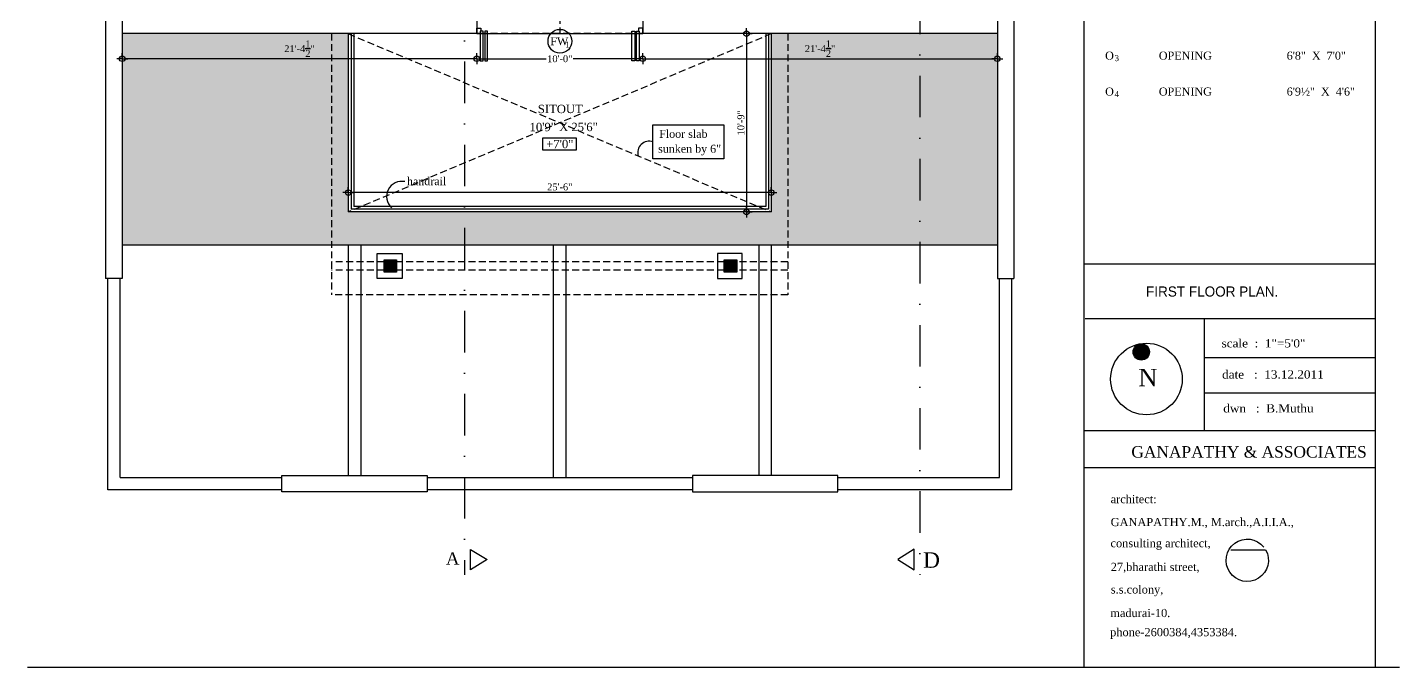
# Model space of a CAD drawing. Extents: x 7848 to 13228, y -2245 to 213.
# Drawn here: x 9982 to 10974, y -2245 to -1782 of the extents above; entities that cross this region are included whole.
import ezdxf

# ---------------------------------------------------------------- set-up
doc = ezdxf.new("R2010")
doc.units = 0
doc.header["$LTSCALE"] = 20
doc.header["$MEASUREMENT"] = 0
doc.header["$PDMODE"] = 34
doc.header["$PDSIZE"] = 5
doc.linetypes.add('DASHDOT', pattern=[1, 0.5, -0.25, 0, -0.25])
doc.linetypes.add('HIDDEN', pattern=[0.375, 0.25, -0.125])
doc.layers.get('0').update_dxf_attribs({"linetype": 'CONTINUOUS'})
doc.layers.get('Defpoints').update_dxf_attribs({"linetype": 'CONTINUOUS'})
for name, color, linetype in [('border', 230, 'CONTINUOUS'), ('BORTEXT', 2, 'CONTINUOUS'), ('column', 31, 'CONTINUOUS'), ('DETTEXT', 7, 'CONTINUOUS'), ('DIMLINE', 254, 'CONTINUOUS'), ('DOOR', 1, 'CONTINUOUS'), ('door text', 2, 'CONTINUOUS'), ('handrail', 1, 'CONTINUOUS'), ('HATCH', 252, 'CONTINUOUS'), ('Roof lilne', 31, 'CONTINUOUS'), ('Secline', 13, 'CONTINUOUS'), ('text', 2, 'CONTINUOUS'), ('TEXTS', 2, 'CONTINUOUS'), ('Thatti', 21, 'CONTINUOUS'), ('wall', 13, 'CONTINUOUS')]:
    doc.layers.add(name, color=color, linetype=linetype)
doc.styles.add('STYLE1', font='times_1.ttf', dxfattribs={"width": 0.75, "oblique": 25})
doc.styles.add('style3', font='times_1.ttf')
doc.styles.add('style4', font='boos1_0.ttf')
doc.styles.add('style5', font='times_1.ttf')
doc.dimstyles.new('arch61', dxfattribs={"dimscale": 0, "dimtxt": 5, "dimasz": 2, "dimexe": 0.18, "dimexo": 0.0625, "dimgap": 1.5, "dimtad": 1, "dimzin": 3, "dimdsep": 46, "dimlunit": 4, "dimtxsty": 'style3', "dimblk": 'BLK', "dimcen": 0, "dimse1": 1, "dimse2": 1, "dimclrd": 256, "dimclrt": 3, "dimazin": 0, "dimtfac": 1, "dimtix": 1, "dimtmove": 2, "dimatfit": 3, "dimldrblk": 'NONE', "dimfxl": 0.18, "dimtolj": 1, "dimtzin": 0, "dimlwd": -1, "dimarcsym": 0})

# ---------------------------------------------------------------- blocks, each defined once
blk = doc.blocks.new('*U43')
at = {"layer": 'TEXTS'}
blk.add_hatch(color=256, dxfattribs=at).paths.add_polyline_path([(-6.72, 12.42, 1), (1.52, 12.42, 1)])
for centre, radius in [((0, -1.24), 18.04), ((-2.6, 12.42), 4.12)]:
    blk.add_circle(centre, radius, dxfattribs=at)
at = {"layer": 'TEXTS', "style": 'STYLE1'}
blk.add_text('N', height=8.8, dxfattribs=at).set_placement((-4.08, -4.91))
blk = doc.blocks.new('BLK')
for q in [(-2, 0), (0, 2), (0, -2), (2, 0)]:
    blk.add_line((0, 0), q)
blk.add_circle((0, 0), 1)
blk = doc.blocks.new('*D317')
at = {"layer": 'Defpoints', "color": 0}
for p in [(10427.05, -1768.73), (10307.05, -1786.09), (10427.05, -1786.09)]:
    blk.add_point(p, dxfattribs=at)
at = {"layer": 'DIMLINE'}
blk.add_line((10309.05, -1768.73), (10425.05, -1768.73), dxfattribs=at)
at = {"layer": 'DIMLINE', "xscale": 2, "yscale": 2, "zscale": 2, "rotation": 180}
blk.add_blockref('BLK', (10307.05, -1768.73), dxfattribs=at)
at = {"layer": 'DIMLINE', "xscale": 2, "yscale": 2, "zscale": 2}
blk.add_blockref('BLK', (10427.05, -1768.73), dxfattribs=at)
at = {"layer": 'DIMLINE', "color": 3, "insert": (10367.05, -1764.69), "char_height": 5, "attachment_point": 5, "style": 'style3'}
blk.add_mtext('\\A1;10\'-0"', dxfattribs=at)
blk = doc.blocks.new('_None')
blk = doc.blocks.new('*D372')
at = {"layer": 'Defpoints', "color": 0}
for p in [(10214.05, -1901.03), (10214.05, -1915.09), (10520.05, -1915.09)]:
    blk.add_point(p, dxfattribs=at)
at = {"layer": 'DIMLINE'}
blk.add_line((10518.05, -1901.03), (10216.05, -1901.03), dxfattribs=at)
at = {"layer": 'DIMLINE', "xscale": 2, "yscale": 2, "zscale": 2, "rotation": 180}
blk.add_blockref('BLK', (10214.05, -1901.03), dxfattribs=at)
at = {"layer": 'DIMLINE', "xscale": 2, "yscale": 2, "zscale": 2}
blk.add_blockref('BLK', (10520.05, -1901.03), dxfattribs=at)
at = {"layer": 'DIMLINE', "color": 3, "insert": (10367.05, -1896.98), "char_height": 5, "attachment_point": 5, "style": 'style3'}
blk.add_mtext('\\A1;25\'-6"', dxfattribs=at)
blk = doc.blocks.new('*D373')
at = {"layer": 'Defpoints', "color": 0}
for p in [(10520.05, -1786.09), (10502.1, -1915.09), (10520.05, -1915.09)]:
    blk.add_point(p, dxfattribs=at)
at = {"layer": 'DIMLINE'}
blk.add_line((10502.1, -1788.09), (10502.1, -1913.09), dxfattribs=at)
at = {"layer": 'DIMLINE', "xscale": 2, "yscale": 2, "zscale": 2}
for p, rotation in [((10502.1, -1786.09), 90), ((10502.1, -1915.09), 270)]:
    blk.add_blockref('BLK', p, dxfattribs=dict(at, rotation=rotation))
at = {"layer": 'DIMLINE', "color": 3, "insert": (10498.05, -1850.59), "char_height": 5, "attachment_point": 5, "rotation": 90, "style": 'style3'}
blk.add_mtext('\\A1;10\'-9"', dxfattribs=at)
blk = doc.blocks.new('*D374')
at = {"layer": 'Defpoints', "color": 0}
for p in [(10427.05, -1786.09), (10683.55, -1786.09), (10683.55, -1804.26)]:
    blk.add_point(p, dxfattribs=at)
at = {"layer": 'DIMLINE'}
blk.add_line((10429.05, -1804.26), (10681.55, -1804.26), dxfattribs=at)
at = {"layer": 'DIMLINE', "xscale": 2, "yscale": 2, "zscale": 2, "rotation": 180}
blk.add_blockref('BLK', (10427.05, -1804.26), dxfattribs=at)
at = {"layer": 'DIMLINE', "xscale": 2, "yscale": 2, "zscale": 2}
blk.add_blockref('BLK', (10683.55, -1804.26), dxfattribs=at)
at = {"layer": 'DIMLINE', "color": 3, "insert": (10555.3, -1796.93), "char_height": 5, "attachment_point": 5, "style": 'style3'}
blk.add_mtext('\\A1;21\'-4{\\H1.000000x;\\S1/2;}"', dxfattribs=at)
blk = doc.blocks.new('*D375')
at = {"layer": 'Defpoints', "color": 0}
for p in [(10307.05, -1786.09), (10427.05, -1786.09), (10307.05, -1804.26)]:
    blk.add_point(p, dxfattribs=at)
at = {"layer": 'DIMLINE'}
for p, q in [((10309.05, -1804.26), (10357.29, -1804.26)), ((10425.05, -1804.26), (10376.81, -1804.26))]:
    blk.add_line(p, q, dxfattribs=at)
at = {"layer": 'DIMLINE', "xscale": 2, "yscale": 2, "zscale": 2, "rotation": 180}
blk.add_blockref('BLK', (10307.05, -1804.26), dxfattribs=at)
at = {"layer": 'DIMLINE', "xscale": 2, "yscale": 2, "zscale": 2}
blk.add_blockref('BLK', (10427.05, -1804.26), dxfattribs=at)
at = {"layer": 'DIMLINE', "color": 3, "insert": (10367.05, -1804.26), "char_height": 5, "attachment_point": 5, "style": 'style3'}
blk.add_mtext('\\A1;10\'-0"', dxfattribs=at)
blk = doc.blocks.new('*D376')
at = {"layer": 'Defpoints', "color": 0}
for p in [(10050.55, -1786.09), (10307.05, -1786.09), (10050.55, -1804.26)]:
    blk.add_point(p, dxfattribs=at)
at = {"layer": 'DIMLINE'}
blk.add_line((10305.05, -1804.26), (10052.55, -1804.26), dxfattribs=at)
at = {"layer": 'DIMLINE', "xscale": 2, "yscale": 2, "zscale": 2, "rotation": 180}
blk.add_blockref('BLK', (10050.55, -1804.26), dxfattribs=at)
at = {"layer": 'DIMLINE', "xscale": 2, "yscale": 2, "zscale": 2}
blk.add_blockref('BLK', (10307.05, -1804.26), dxfattribs=at)
at = {"layer": 'DIMLINE', "color": 3, "insert": (10178.8, -1796.93), "char_height": 5, "attachment_point": 5, "style": 'style3'}
blk.add_mtext('\\A1;21\'-4{\\H1.000000x;\\S1/2;}"', dxfattribs=at)

msp = doc.modelspace()

# ---------------------------------------------------------------- hatches: boundary and pattern name
at = {"layer": 'HATCH'}
for points in [[(10249.002, -1949.587), (10240.002, -1949.587), (10240.002, -1958.587), (10249.002, -1958.587)], [(10495.002, -1949.587), (10486.002, -1949.587), (10486.002, -1958.587), (10495.002, -1958.587)]]:
    msp.add_hatch(color=8, dxfattribs=at).paths.add_polyline_path(points)
at = {"layer": 'Thatti'}
h = msp.add_hatch(dxfattribs=at)
h.set_pattern_fill('SPANTILE', color=8, scale=7, style=0)
h.set_pattern_definition([(274.9697, (-4881.78622, -833.36963), (-6.999939149, 84.0000073606), [6.464304, -155.143247]), (180, (-4881.226, -839.8096), (-7, -7), [0.56, -6.44]), (0, (-4888.226, -840.3696), (7, 7), [1.96, -5.04]), (90, (-4886.266, -840.3696), (-7, 7), [0.7, -6.3]), (270, (-4881.786, -839.6696), (7, -7), [0.7, -6.3]), (0, (-4881.786, -840.3696), (7, 7), [0.56, -6.44]), (0, (-4888.226, -839.8096), (7, 7), [1.4, -5.6]), (85.0303, (-4886.82622, -839.80963), (6.999939149, 84.0000073606), [6.464304, -155.143247]), (52.6961, (-4886.82622, -839.45963), (-90.999901229, -119.000075192), [1.848056, -182.95725]), (18.4349, (-4885.7062, -837.9896), (14.00000304, 6.99998882), [1.770874, -20.365065]), (341.5651, (-4884.0262, -837.4296), (-14.00000304, 6.99998882), [1.770874, -20.365065]), (307.3039, (-4882.34622, -837.98963), (90.999901229, -119.000075192), [1.848056, -182.95725]), (20.2249, (-4885.35622, -838.47963), (-76.99998085, -28.000058349), [1.417395, -140.321804]), (339.7751, (-4884.02622, -837.98963), (76.99998085, -28.000058349), [1.417395, -140.321804]), (307.4054, (-4882.69622, -838.47963), (70.000069668, -90.999947255), [1.498063, -148.308475]), (52.5946, (-4886.26622, -839.66963), (-70.000069668, -90.999947255), [1.498063, -148.308475])])
h.paths.add_polyline_path([(10520.047, -1915.087), (10214.047, -1915.087), (10214.047, -1786.087), (10050.547, -1786.087), (10050.547, -1939.087), (10683.547, -1939.087), (10683.547, -1786.087), (10520.047, -1786.087)])

# ---------------------------------------------------------------- linework, layer by layer
for p, q in [((10214.047, -1786.087), (10214.047, -1915.087)), ((10307.047, -1786.087), (10427.047, -1786.087)), ((10520.047, -1786.087), (10520.047, -1915.087)), ((10520.047, -1915.087), (10214.047, -1915.087)), ((10214.047, -1939.087), (10214.047, -2105.587)), ((10223.047, -1939.087), (10223.047, -2105.587)), ((10362.547, -2107.087), (10362.547, -1939.087)), ((10371.547, -2107.087), (10371.547, -1939.087)), ((10511.047, -1939.087), (10511.047, -2105.587)), ((10520.047, -1939.087), (10520.047, -2105.587))]:
    msp.add_line(p, q)
at = {"linetype": 'HIDDEN'}
for p, q in [((10520.047, -1786.087), (10214.047, -1915.087)), ((10214.047, -1786.087), (10520.047, -1915.087)), ((10240.002, -1951.087), (10202.047, -1951.087)), ((10486.002, -1951.087), (10249.002, -1951.087)), ((10532.047, -1951.087), (10495.002, -1951.087)), ((10240.002, -1957.087), (10202.047, -1957.087)), ((10486.002, -1957.087), (10249.002, -1957.087)), ((10532.047, -1957.087), (10495.002, -1957.087))]:
    msp.add_line(p, q, dxfattribs=at)
at = {"layer": 'border', "color": 13}
for p, q in [((10746.167, -1520.093), (10746.167, -2244.633)), ((10956.702, -1520.093), (10956.702, -2244.633)), ((10746.167, -1952.575), (10956.702, -1952.575)), ((10747.126, -1992.086), (10956.702, -1992.086))]:
    msp.add_line(p, q, dxfattribs=at)
at = {"layer": 'border'}
msp.add_line((10974.451, -2244.633), (9982.002, -2244.633), dxfattribs=at)
at = {"layer": 'BORTEXT', "color": 13}
for p, q in [((10833.174, -1992.086), (10833.174, -2073.235)), ((10833.174, -2020.302), (10956.702, -2020.302)), ((10833.174, -2045.862), (10956.702, -2045.862))]:
    msp.add_line(p, q, dxfattribs=at)
at = {"layer": 'BORTEXT', "color": 2}
msp.add_lwpolyline([(10852.495, -2159.364), (10877.57, -2159.364, -26.3843038), (10876.262, -2157.449)], format="xyb", dxfattribs=at)
at = {"layer": 'column'}
for points in [[(10249.002, -1958.587), (10240.002, -1958.587), (10240.002, -1949.587), (10249.002, -1949.587)], [(10495.002, -1958.587), (10486.002, -1958.587), (10486.002, -1949.587), (10495.002, -1949.587)]]:
    msp.add_lwpolyline(points, close=True, dxfattribs=at)
at = {"layer": 'DETTEXT'}
msp.add_lwpolyline([(10434.396, -1852.093), (10485.624, -1852.093), (10485.624, -1876.703), (10434.396, -1876.703)], close=True, dxfattribs=at)
for centre, radius, start, end in [((10431.614, -1872.06), 8.152, 70.046919, 197.649881), ((10252.717, -1903.839), 10.927, 78.586285, 228.12054)]:
    msp.add_arc(centre, radius, start, end, dxfattribs=at)
at = {"layer": 'DOOR'}
for p, q in [((10309.547, -1784.337), (10309.547, -1786.087)), ((10424.047, -1784.337), (10424.547, -1784.337)), ((10424.547, -1784.337), (10424.547, -1786.087))]:
    msp.add_line(p, q, dxfattribs=at)
for points in [[(10309.547, -1786.087), (10307.047, -1786.087), (10307.047, -1782.087), (10310.047, -1782.087), (10310.047, -1784.337)], [(10424.547, -1786.087), (10427.047, -1786.087), (10427.047, -1782.087), (10424.047, -1782.087), (10424.047, -1784.337)]]:
    msp.add_lwpolyline(points, dxfattribs=at)
for points in [[(10309.547, -1805.645), (10311.547, -1805.645), (10311.547, -1784.337), (10309.547, -1784.337)], [(10312.858, -1805.645), (10314.858, -1805.645), (10314.858, -1784.337), (10312.858, -1784.337)], [(10421.235, -1805.645), (10419.235, -1805.645), (10419.235, -1784.337), (10421.235, -1784.337)], [(10424.547, -1805.645), (10422.547, -1805.645), (10422.547, -1784.337), (10424.547, -1784.337)]]:
    msp.add_lwpolyline(points, close=True, dxfattribs=at)
at = {"layer": 'door text', "color": 7}
msp.add_circle((10367.178, -1791.591), 8.615, dxfattribs=at)
at = {"layer": 'handrail'}
for p, q in [((10216.047, -1786.087), (10216.047, -1913.087)), ((10218.047, -1786.087), (10218.047, -1911.087)), ((10516.047, -1786.087), (10516.047, -1911.087)), ((10518.047, -1786.087), (10518.047, -1913.087)), ((10518.047, -1913.087), (10216.047, -1913.087)), ((10516.047, -1911.087), (10218.047, -1911.087))]:
    msp.add_line(p, q, dxfattribs=at)
at = {"layer": 'Roof lilne', "linetype": 'HIDDEN'}
for p, q in [((10367.047, -1369.087), (10367.047, -1786.087)), ((10532.047, -1786.087), (10202.047, -1786.087)), ((10202.047, -1786.087), (10202.047, -1974.962)), ((10532.047, -1786.087), (10532.047, -1974.962)), ((10532.047, -1974.962), (10202.047, -1974.962))]:
    msp.add_line(p, q, dxfattribs=at)
at = {"layer": 'Roof lilne'}
msp.add_line((10683.547, -1939.087), (10050.547, -1939.087), dxfattribs=at)
at = {"layer": 'Secline', "linetype": 'DASHDOT', "ltscale": 3}
msp.add_line((10627.428, -1095.386), (10627.428, -2177.549), dxfattribs=at)
msp.add_lwpolyline([(10342.626, -1098.927), (10342.626, -1265.439), (10298.04, -1265.439), (10298.04, -2177.549)], dxfattribs=at)
at = {"layer": 'Secline', "linetype": 'DASHDOT', "ltscale": 5}
for points in [[(10314.493, -2166.585), (10302.568, -2173.969), (10302.568, -2159.2)], [(10611.508, -2166.467), (10623.432, -2173.851), (10623.432, -2159.083)]]:
    msp.add_lwpolyline(points, close=True, dxfattribs=at)
at = {"layer": 'text', "color": 13}
for p, q in [((10746.167, -2073.235), (10956.702, -2073.235)), ((10746.167, -2099.976), (10956.702, -2099.976))]:
    msp.add_line(p, q, dxfattribs=at)
at = {"layer": 'text'}
msp.add_lwpolyline([(10354.808, -1861.451), (10378.938, -1861.451), (10378.938, -1870.476), (10354.808, -1870.476)], close=True, dxfattribs=at)
at = {"layer": 'wall', "color": 2}
for p, q in [((10038.547, -1729.087), (10038.547, -1963.087)), ((10050.547, -1729.087), (10050.547, -1963.087)), ((10683.547, -1729.087), (10683.547, -1963.087)), ((10695.547, -1729.087), (10695.547, -1963.087)), ((10050.547, -1963.087), (10038.547, -1963.087)), ((10040.047, -2116.087), (10040.047, -1963.087)), ((10049.047, -2107.087), (10049.047, -1963.087)), ((10683.547, -1963.087), (10695.547, -1963.087)), ((10685.047, -2107.087), (10685.047, -1963.087)), ((10694.047, -2116.087), (10694.047, -1963.087)), ((10049.047, -2107.087), (10166.047, -2107.087)), ((10166.047, -2117.587), (10166.047, -2105.587)), ((10166.047, -2105.587), (10271.047, -2105.587)), ((10271.047, -2105.587), (10271.047, -2117.587)), ((10271.047, -2107.087), (10463.047, -2107.087)), ((10568.047, -2105.587), (10463.047, -2105.587)), ((10463.047, -2105.587), (10463.047, -2117.587)), ((10568.047, -2117.587), (10568.047, -2105.587)), ((10568.047, -2107.087), (10685.047, -2107.087)), ((10166.047, -2116.087), (10040.047, -2116.087)), ((10271.047, -2117.587), (10166.047, -2117.587)), ((10463.047, -2116.087), (10271.047, -2116.087)), ((10463.047, -2117.587), (10568.047, -2117.587)), ((10694.047, -2116.087), (10568.047, -2116.087))]:
    msp.add_line(p, q, dxfattribs=at)
at = {"layer": 'wall'}
for p, q in [((10307.047, -1786.087), (10050.547, -1786.087)), ((10307.047, -1777.087), (10307.047, -1786.087)), ((10427.047, -1777.087), (10427.047, -1786.087)), ((10683.547, -1786.087), (10427.047, -1786.087))]:
    msp.add_line(p, q, dxfattribs=at)
for points in [[(10253.047, -1963.087), (10235.047, -1963.087), (10235.047, -1945.087), (10253.047, -1945.087)], [(10481.047, -1963.087), (10499.047, -1963.087), (10499.047, -1945.087), (10481.047, -1945.087)]]:
    msp.add_lwpolyline(points, close=True, dxfattribs=at)

# ---------------------------------------------------------------- block references
at = {"layer": 'text', "xscale": 1.43589743589655, "yscale": 1.435897435896777, "zscale": 1.435897435896777}
msp.add_blockref('*U43', (10791.382, -2034.133), dxfattribs=at)

# ---------------------------------------------------------------- texts
at = {"layer": 'BORTEXT'}
for s, height, style, p in [('O', 5.787, 'style5', (10761.497, -1804.876)), ('OPENING', 5.7871, 'style5', (10800.346, -1804.868)), ('6\'8"  X  7\'0"', 5.7871, 'style5', (10892.801, -1804.876)), ('O', 5.787, 'style5', (10761.497, -1830.854)), ('OPENING', 5.7871, 'style5', (10800.346, -1830.846)), ('6\'9½"  X  4\'6"', 5.7871, 'style5', (10892.801, -1830.854)), ('FIRST FLOOR PLAN.', 7.31523, 'style4', (10791.085, -1976.264))]:
    msp.add_text(s, height=height, dxfattribs=dict(at, style=style)).set_placement(p)
at = {"layer": 'BORTEXT', "color": 7, "style": 'style3', "width": 1.061034}
for s, p in [('scale  :  1"=5\'0"', (10845.724, -2013.048)), ('date   :  13.12.2011', (10846.069, -2035.581)), ('dwn   :  B.Muthu', (10846.924, -2060.098))]:
    msp.add_text(s, height=5.96569, dxfattribs=at).set_placement(p)
at = {"layer": 'BORTEXT', "color": 13, "style": 'style5'}
msp.add_text('GANAPATHY & ASSOCIATES', height=8.316, dxfattribs=at).set_placement((10780.445, -2092.776))
at = {"layer": 'BORTEXT', "color": 2, "style": 'style5'}
for s, p in [('architect:', (10765.495, -2125.729)), ('GANAPATHY.M., M.arch.,A.I.I.A.,', (10765.495, -2142.349)), ('consulting architect,', (10765.393, -2157.597)), ('27,bharathi street,', (10765.546, -2174.775)), ('s.s.colony,', (10765.622, -2191.075)), ('madurai-10.', (10765.241, -2208.114)), ('phone-2600384,4353384.', (10765.138, -2221.952))]:
    msp.add_text(s, height=5.9136, dxfattribs=at).set_placement(p)
at = {"layer": 'DETTEXT', "style": 'style5'}
for s, p in [('Floor slab', (10438.921, -1861.457)), ('sunken by 6"', (10438.172, -1872.209)), ('handrail', (10256.497, -1895.688))]:
    msp.add_text(s, height=5.75, dxfattribs=at).set_placement(p)
at = {"layer": 'door text', "style": 'style5'}
msp.add_text('FW', height=5.75, dxfattribs=at).set_placement((10360.167, -1794.414))
at = {"layer": 'door text', "color": 0, "style": 'style5'}
for s, p in [('1', (10370.972, -1796.172)), ('3', (10768.286, -1805.951)), ('4', (10768.286, -1831.929))]:
    msp.add_text(s, height=4.312, dxfattribs=at).set_placement(p)
at = {"layer": 'Secline', "linetype": 'DASHDOT', "ltscale": 5, "style": 'style5'}
for s, height, p in [('A', 8.937, (10284.718, -2170.209)), ('D', 11.171, (10629.82, -2172.468))]:
    msp.add_text(s, height=height, dxfattribs=at).set_placement(p)
at = {"layer": 'text', "style": 'style5'}
for s, height, p in [('SITOUT', 6.0504, (10351.164, -1843.565)), ('10\'9" X 25\'6"', 6.05042, (10345.195, -1856.628))]:
    msp.add_text(s, height=height, rotation=0.04851, dxfattribs=at).set_placement(p)
msp.add_text('+7\'0"', height=6.0504, dxfattribs=at).set_placement((10357.222, -1868.949))

# ---------------------------------------------------------------- dimensions: what is measured, and where the dimension line sits
at = {"layer": 'DIMLINE'}
for base, p1, p2, picture, middle in [((10427.047, -1768.732), (10307.047, -1786.087), (10427.047, -1786.087), '*D317', (10367.047, -1764.689)), ((10050.547, -1804.256), (10307.047, -1786.087), (10050.547, -1786.087), '*D376', (10178.797, -1796.933)), ((10683.547, -1804.256), (10427.047, -1786.087), (10683.547, -1786.087), '*D374', (10555.297, -1796.933)), ((10214.047, -1901.026), (10520.047, -1915.087), (10214.047, -1915.087), '*D372', (10367.047, -1896.983))]:
    dim = msp.add_linear_dim(base=base, p1=p1, p2=p2, dimstyle='arch61', override={"dimscale": 1, "dimfxl": 0.25}, dxfattribs=at)
    dim.commit()
    dim.dimension.update_dxf_attribs({"geometry": picture, "text_midpoint": middle})
dim = msp.add_linear_dim(base=(10307.047, -1804.256), p1=(10427.047, -1786.087), p2=(10307.047, -1786.087), dimstyle='arch61', override={"dimscale": 1, "dimfxl": 0.25}, dxfattribs=at)
dim.commit()
dim.dimension.update_dxf_attribs({"geometry": '*D375', "text_midpoint": (10367.047, -1804.256), "dimtype": 160})
dim = msp.add_linear_dim(base=(10502.103, -1915.087), p1=(10520.047, -1786.087), p2=(10520.047, -1915.087), angle=90, dimstyle='arch61', override={"dimscale": 1, "dimfxl": 0.25}, dxfattribs=at)
dim.commit()
dim.dimension.update_dxf_attribs({"geometry": '*D373', "text_midpoint": (10498.052, -1850.587)})

doc.saveas('drawing.dxf')
